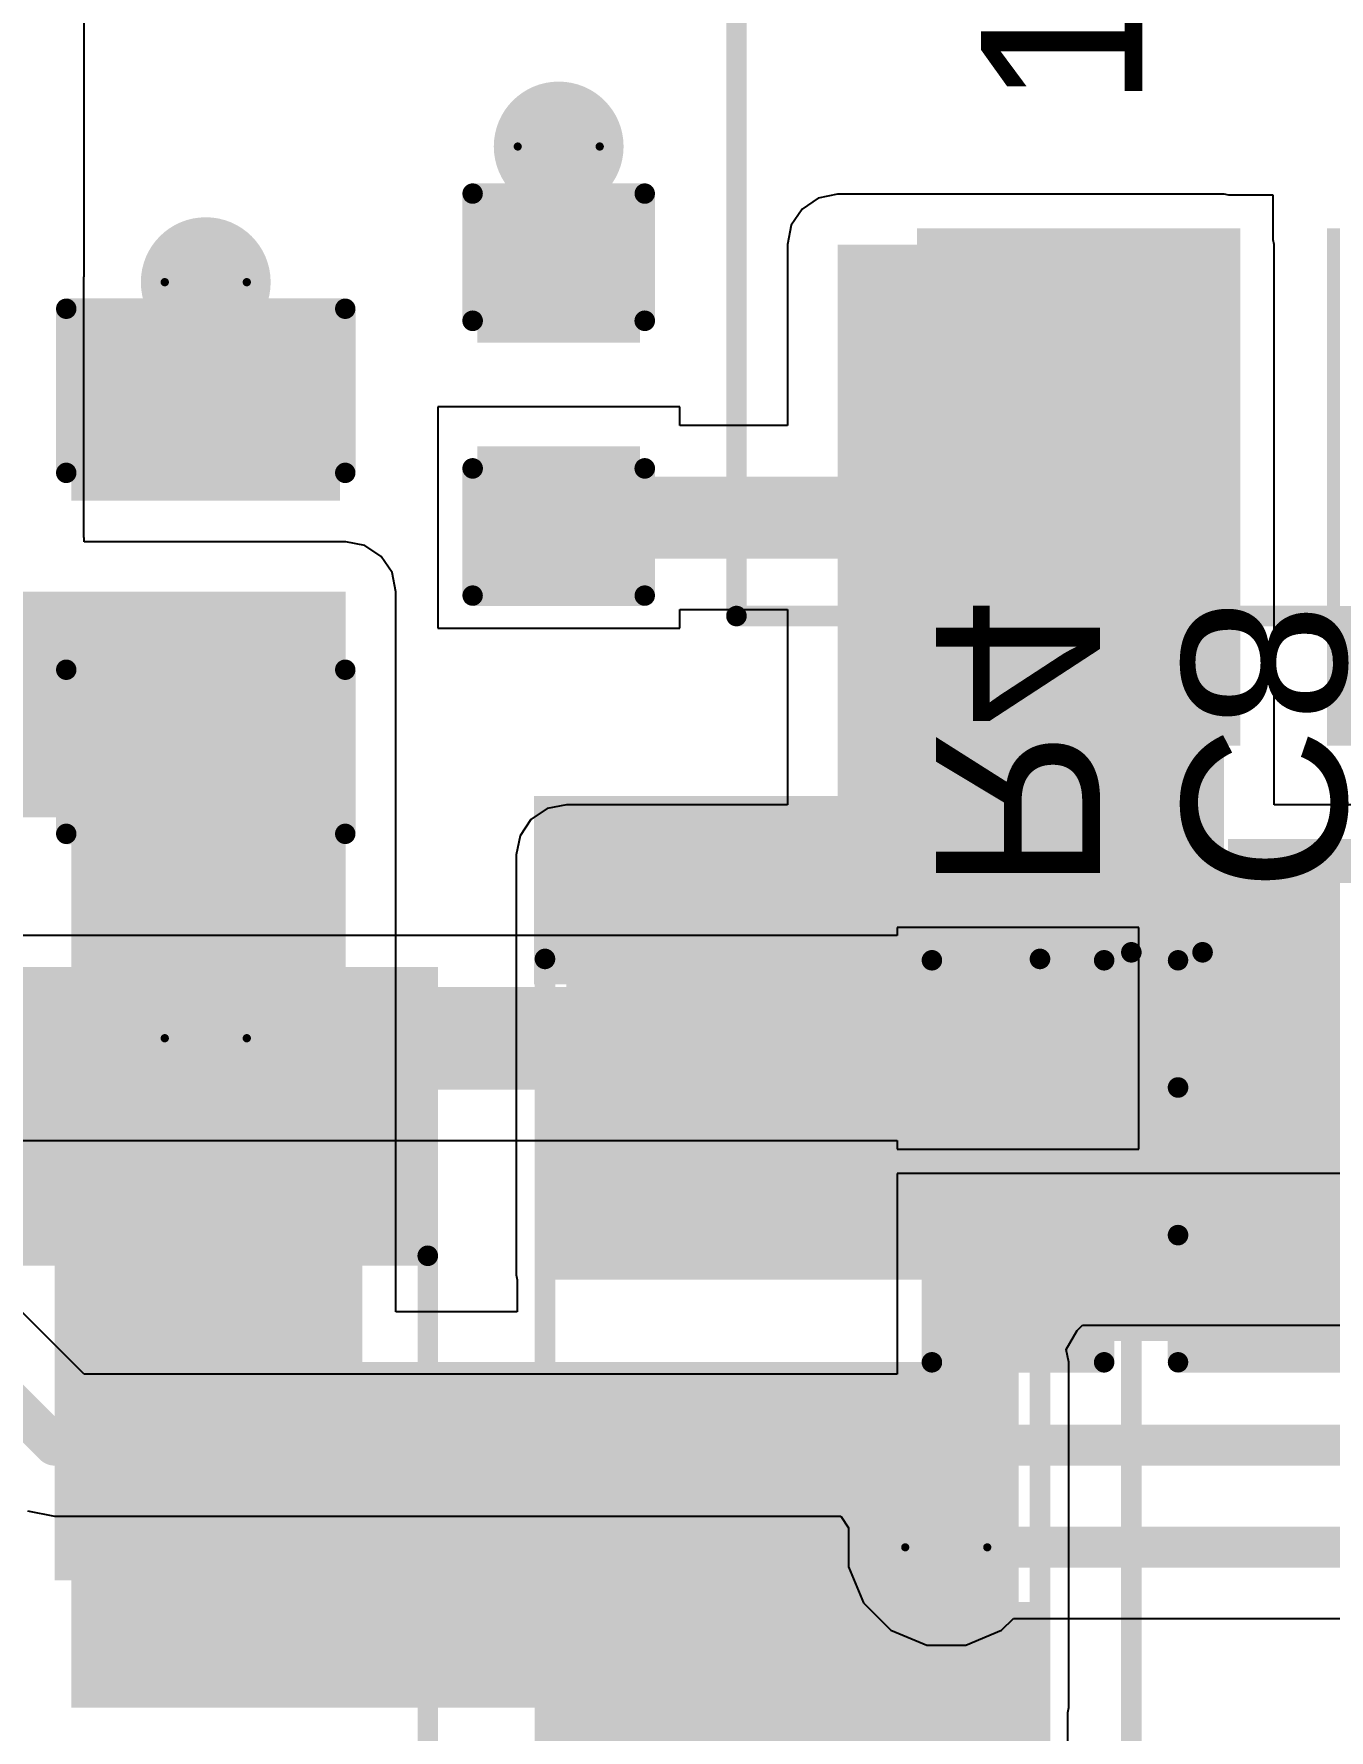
# Model space of a CAD drawing. Header units: inches. Extents: x -46 to 312, y 0 to 111.
# Drawn here: x -15.24 to -7.22, y 9.54 to 20.04 of the extents above; entities that cross this region are included whole.
import ezdxf

# ---------------------------------------------------------------- set-up
doc = ezdxf.new("R2010")
doc.units = ezdxf.units.IN
for name, color, linetype in [('Bottom Layer', 5, 'Continuous'), ('Bottom Overlay', 54, 'Continuous'), ('Bottom Paste', 16, 'Continuous'), ('Bottom Solder', 6, 'Continuous'), ('Drill Drawing', 1, 'Continuous'), ('Top Layer', 1, 'Continuous'), ('Top Overlay', 2, 'Continuous'), ('Top Paste', 8, 'Continuous'), ('Top Solder', 216, 'Continuous'), ('Via Holes', 16, 'Continuous')]:
    doc.layers.add(name, color=color, linetype=linetype)
doc.styles.add('Arial', font='', dxfattribs={"height": 0.2})
doc.styles.get('Arial').set_extended_font_data('Arial')

# ---------------------------------------------------------------- blocks, each defined once
blk = doc.blocks.new('HC_12_M______SMD_6')
at = {"layer": 'Top Layer'}
blk.add_hatch(color=1, dxfattribs=at).paths.add_polyline_path([(-14.873, 6.906), (-11.873, 6.906), (-11.873, 5.106), (-14.873, 5.106)])
at = {"layer": 'Top Paste'}
blk.add_hatch(color=8, dxfattribs=at).paths.add_polyline_path([(-14.873, 6.906), (-11.873, 6.906), (-11.873, 5.106), (-14.873, 5.106)])
at = {"layer": 'Top Solder'}
for points in [[(-14.975, 7.008), (-11.772, 7.008), (-11.772, 5.005), (-14.975, 5.005)], [(-14.975, 4.468), (-11.772, 4.468), (-11.772, 2.465), (-14.975, 2.465)]]:
    blk.add_hatch(color=216, dxfattribs=at).paths.add_polyline_path(points)
at = {"layer": 'Top Overlay'}
for points in [[(-14.173, 8.126, 0.127, 0.127, 0), (-14.173, -6.274, 0.127, 0.127, 0)], [(-14.173, 8.126, 0.127, 0.127, 0), (13.627, 8.126, 0.127, 0.127, 0)]]:
    blk.add_lwpolyline(points, format="xyseb", dxfattribs=at)
blk.add_lwpolyline([(-14.205, 8.126, 0.0635, 0.0635, 1), (-14.141, 8.126, 0.0635, 0.0635, 1)], format="xyseb", close=True, dxfattribs=at)
blk.add_lwpolyline([(-14.205, 8.126, 0.0635, 0.0635, 1), (-14.141, 8.126, 0.0635, 0.0635, 1)], format="xyseb", close=True, dxfattribs=at)
at = {"layer": 'Top Overlay', "style": 'Arial'}
blk.add_text('1', height=1, dxfattribs=at).set_placement((-11.028, 5.612))
blk = doc.blocks.new('CASE_D_10')
at = {"layer": 'Top Layer'}
for points in [[(-4.25, 1.45), (-1.85, 1.45), (-1.85, -1.45), (-4.25, -1.45)], [(1.85, 1.45), (4.25, 1.45), (4.25, -1.45), (1.85, -1.45)]]:
    blk.add_hatch(color=1, dxfattribs=at).paths.add_polyline_path(points)
at = {"layer": 'Top Paste'}
for points in [[(-4.25, 1.45), (-1.85, 1.45), (-1.85, -1.45), (-4.25, -1.45)], [(1.85, 1.45), (4.25, 1.45), (4.25, -1.45), (1.85, -1.45)]]:
    blk.add_hatch(color=8, dxfattribs=at).paths.add_polyline_path(points)
at = {"layer": 'Top Solder'}
for points in [[(-4.352, 1.552), (-1.748, 1.552), (-1.748, -1.552), (-4.352, -1.552)], [(1.748, 1.552), (4.352, 1.552), (4.352, -1.552), (1.748, -1.552)]]:
    blk.add_hatch(color=216, dxfattribs=at).paths.add_polyline_path(points)
at = {"layer": 'Top Overlay'}
for points in [[(-4.293, 1.651, 0.127, 0.127, 0), (-4.293, 2.388, 0.127, 0.127, 0)], [(3.65, 2.15, 0.127, 0.127, 0), (-3.65, 2.15, 0.127, 0.127, 0)], [(-3.65, 1.709, 0.127, 0.127, 0), (-3.65, 2.15, 0.127, 0.127, 0)], [(3.65, 1.709, 0.127, 0.127, 0), (3.65, 2.15, 0.127, 0.127, 0)], [(-3.861, 2.007, 0.127, 0.127, 0), (-4.699, 2.007, 0.127, 0.127, 0)], [(-3.65, -2.15, 0.127, 0.127, 0), (-3.65, -1.709, 0.127, 0.127, 0)], [(3.65, -2.15, 0.127, 0.127, 0), (3.65, -1.709, 0.127, 0.127, 0)], [(3.65, -2.15, 0.127, 0.127, 0), (-3.65, -2.15, 0.127, 0.127, 0)]]:
    blk.add_lwpolyline(points, format="xyseb", dxfattribs=at)
for points in [[(-4.324, 2.388, 0.0635, 0.0635, 1), (-4.261, 2.388, 0.0635, 0.0635, 1)], [(-3.682, 2.15, 0.0635, 0.0635, 1), (-3.618, 2.15, 0.0635, 0.0635, 1)], [(-3.682, 2.15, 0.0635, 0.0635, 1), (-3.618, 2.15, 0.0635, 0.0635, 1)], [(3.618, 2.15, 0.0635, 0.0635, 1), (3.682, 2.15, 0.0635, 0.0635, 1)], [(3.618, 2.15, 0.0635, 0.0635, 1), (3.682, 2.15, 0.0635, 0.0635, 1)], [(-4.731, 2.007, 0.0635, 0.0635, 1), (-4.667, 2.007, 0.0635, 0.0635, 1)], [(-3.893, 2.007, 0.0635, 0.0635, 1), (-3.829, 2.007, 0.0635, 0.0635, 1)], [(-4.324, 1.651, 0.0635, 0.0635, 1), (-4.261, 1.651, 0.0635, 0.0635, 1)], [(-3.682, 1.709, 0.0635, 0.0635, 1), (-3.618, 1.709, 0.0635, 0.0635, 1)], [(3.618, 1.709, 0.0635, 0.0635, 1), (3.682, 1.709, 0.0635, 0.0635, 1)], [(-3.682, -1.709, 0.0635, 0.0635, 1), (-3.618, -1.709, 0.0635, 0.0635, 1)], [(3.618, -1.709, 0.0635, 0.0635, 1), (3.682, -1.709, 0.0635, 0.0635, 1)], [(-3.682, -2.15, 0.0635, 0.0635, 1), (-3.618, -2.15, 0.0635, 0.0635, 1)], [(-3.682, -2.15, 0.0635, 0.0635, 1), (-3.618, -2.15, 0.0635, 0.0635, 1)], [(3.618, -2.15, 0.0635, 0.0635, 1), (3.682, -2.15, 0.0635, 0.0635, 1)], [(3.618, -2.15, 0.0635, 0.0635, 1), (3.682, -2.15, 0.0635, 0.0635, 1)]]:
    blk.add_lwpolyline(points, format="xyseb", close=True, dxfattribs=at)
blk = doc.blocks.new('SMA_DO_214AC__48')
at = {"layer": 'Top Layer'}
for points in [[(-2.7, 1.4), (-1.1, 1.4), (-1.1, -1.4), (-2.7, -1.4)], [(1.1, 1.4), (2.7, 1.4), (2.7, -1.4), (1.1, -1.4)]]:
    blk.add_hatch(color=1, dxfattribs=at).paths.add_polyline_path(points)
at = {"layer": 'Top Overlay'}
blk.add_hatch(color=2, dxfattribs=at).paths.add_polyline_path([(-3.992, -1.6), (-2.825, -1.6), (-2.825, 1.6), (-3.992, 1.6)])
at = {"layer": 'Top Paste'}
for points in [[(-2.7, 1.4), (-1.1, 1.4), (-1.1, -1.4), (-2.7, -1.4)], [(1.1, 1.4), (2.7, 1.4), (2.7, -1.4), (1.1, -1.4)]]:
    blk.add_hatch(color=8, dxfattribs=at).paths.add_polyline_path(points)
at = {"layer": 'Top Solder'}
for points in [[(-2.802, 1.502), (-0.998, 1.502), (-0.998, -1.502), (-2.802, -1.502)], [(0.998, 1.502), (2.802, 1.502), (2.802, -1.502), (0.998, -1.502)]]:
    blk.add_hatch(color=216, dxfattribs=at).paths.add_polyline_path(points)
at = {"layer": 'Top Overlay'}
for points in [[(2.842, 1.533, 0.127, 0.127, 0), (-2.983, 1.533, 0.127, 0.127, 0)], [(2.842, 1.183, 0.127, 0.127, 0), (2.842, 1.533, 0.127, 0.127, 0)], [(2.842, -1.533, 0.127, 0.127, 0), (2.842, -1.183, 0.127, 0.127, 0)], [(2.842, -1.533, 0.127, 0.127, 0), (-2.983, -1.533, 0.127, 0.127, 0)]]:
    blk.add_lwpolyline(points, format="xyseb", dxfattribs=at)
for points in [[(-3.015, 1.533, 0.0635, 0.0635, 1), (-2.951, 1.533, 0.0635, 0.0635, 1)], [(2.811, 1.533, 0.0635, 0.0635, 1), (2.874, 1.533, 0.0635, 0.0635, 1)], [(2.811, 1.533, 0.0635, 0.0635, 1), (2.874, 1.533, 0.0635, 0.0635, 1)], [(2.811, 1.183, 0.0635, 0.0635, 1), (2.874, 1.183, 0.0635, 0.0635, 1)], [(2.811, -1.183, 0.0635, 0.0635, 1), (2.874, -1.183, 0.0635, 0.0635, 1)], [(-3.015, -1.533, 0.0635, 0.0635, 1), (-2.951, -1.533, 0.0635, 0.0635, 1)], [(2.811, -1.533, 0.0635, 0.0635, 1), (2.874, -1.533, 0.0635, 0.0635, 1)], [(2.811, -1.533, 0.0635, 0.0635, 1), (2.874, -1.533, 0.0635, 0.0635, 1)]]:
    blk.add_lwpolyline(points, format="xyseb", close=True, dxfattribs=at)
blk = doc.blocks.new('SMA_50')
at = {"layer": 'Top Layer'}
for points in [[(-3.25, 0.85), (-0.75, 0.85), (-0.75, -0.85), (-3.25, -0.85)], [(0.75, 0.85), (3.25, 0.85), (3.25, -0.85), (0.75, -0.85)]]:
    blk.add_hatch(color=1, dxfattribs=at).paths.add_polyline_path(points)
at = {"layer": 'Top Overlay'}
for points in [[(-4.445, -1.422), (-3.278, -1.422), (-3.278, 1.422), (-4.445, 1.422)], [(-3.3, 0.924), (-2.596, 0.924), (-2.596, 1.422), (-3.3, 1.422)], [(-3.3, -1.422), (-2.596, -1.422), (-2.596, -0.924), (-3.3, -0.924)]]:
    blk.add_hatch(color=2, dxfattribs=at).paths.add_polyline_path(points)
at = {"layer": 'Top Paste'}
for points in [[(-3.25, 0.85), (-0.75, 0.85), (-0.75, -0.85), (-3.25, -0.85)], [(0.75, 0.85), (3.25, 0.85), (3.25, -0.85), (0.75, -0.85)]]:
    blk.add_hatch(color=8, dxfattribs=at).paths.add_polyline_path(points)
at = {"layer": 'Top Solder'}
for points in [[(-3.352, 0.952), (-0.648, 0.952), (-0.648, -0.952), (-3.352, -0.952)], [(0.648, 0.952), (3.352, 0.952), (3.352, -0.952), (0.648, -0.952)]]:
    blk.add_hatch(color=216, dxfattribs=at).paths.add_polyline_path(points)
at = {"layer": 'Top Overlay'}
for points in [[(2.061, 1.358, 0.127, 0.127, 0), (-2.658, 1.358, 0.127, 0.127, 0)], [(2.061, 1.012, 0.127, 0.127, 0), (2.061, 1.358, 0.127, 0.127, 0)], [(2.061, -1.358, 0.127, 0.127, 0), (2.061, -1.012, 0.127, 0.127, 0)], [(2.061, -1.358, 0.127, 0.127, 0), (-2.658, -1.358, 0.127, 0.127, 0)]]:
    blk.add_lwpolyline(points, format="xyseb", dxfattribs=at)
for points in [[(-2.69, 1.358, 0.0635, 0.0635, 1), (-2.626, 1.358, 0.0635, 0.0635, 1)], [(2.029, 1.358, 0.0635, 0.0635, 1), (2.093, 1.358, 0.0635, 0.0635, 1)], [(2.029, 1.358, 0.0635, 0.0635, 1), (2.093, 1.358, 0.0635, 0.0635, 1)], [(2.029, 1.012, 0.0635, 0.0635, 1), (2.093, 1.012, 0.0635, 0.0635, 1)], [(2.029, -1.012, 0.0635, 0.0635, 1), (2.093, -1.012, 0.0635, 0.0635, 1)], [(-2.69, -1.358, 0.0635, 0.0635, 1), (-2.626, -1.358, 0.0635, 0.0635, 1)], [(2.029, -1.358, 0.0635, 0.0635, 1), (2.093, -1.358, 0.0635, 0.0635, 1)], [(2.029, -1.358, 0.0635, 0.0635, 1), (2.093, -1.358, 0.0635, 0.0635, 1)]]:
    blk.add_lwpolyline(points, format="xyseb", close=True, dxfattribs=at)
blk = doc.blocks.new('C___0805_68')
at = {"layer": 'Top Layer'}
for points in [[(-1.524, 0.762), (-0.508, 0.762), (-0.508, -0.762), (-1.524, -0.762)], [(0.508, 0.762), (1.524, 0.762), (1.524, -0.762), (0.508, -0.762)]]:
    blk.add_hatch(color=1, dxfattribs=at).paths.add_polyline_path(points)
at = {"layer": 'Top Paste'}
for points in [[(-1.524, 0.762), (-0.508, 0.762), (-0.508, -0.762), (-1.524, -0.762)], [(0.508, 0.762), (1.524, 0.762), (1.524, -0.762), (0.508, -0.762)]]:
    blk.add_hatch(color=8, dxfattribs=at).paths.add_polyline_path(points)
at = {"layer": 'Top Solder'}
for points in [[(-1.594, 0.832), (-0.438, 0.832), (-0.438, -0.832), (-1.594, -0.832)], [(0.438, 0.832), (1.594, 0.832), (1.594, -0.832), (0.438, -0.832)]]:
    blk.add_hatch(color=216, dxfattribs=at).paths.add_polyline_path(points)
at = {"layer": 'Top Overlay'}
for points in [[(-0.61, 0.864, 0.127, 0.127, 0), (-1.626, 0.864, 0.127, 0.127, 0)], [(-1.626, -0.864, 0.127, 0.127, 0), (-1.626, 0.864, 0.127, 0.127, 0)], [(1.626, 0.864, 0.127, 0.127, 0), (0.61, 0.864, 0.127, 0.127, 0)], [(1.626, -0.864, 0.127, 0.127, 0), (1.626, 0.864, 0.127, 0.127, 0)], [(-0.61, -0.864, 0.127, 0.127, 0), (-1.626, -0.864, 0.127, 0.127, 0)], [(1.626, -0.864, 0.127, 0.127, 0), (0.61, -0.864, 0.127, 0.127, 0)]]:
    blk.add_lwpolyline(points, format="xyseb", dxfattribs=at)
for points in [[(-1.657, 0.864, 0.0635, 0.0635, 1), (-1.594, 0.864, 0.0635, 0.0635, 1)], [(-1.657, 0.864, 0.0635, 0.0635, 1), (-1.594, 0.864, 0.0635, 0.0635, 1)], [(-0.641, 0.864, 0.0635, 0.0635, 1), (-0.578, 0.864, 0.0635, 0.0635, 1)], [(0.578, 0.864, 0.0635, 0.0635, 1), (0.641, 0.864, 0.0635, 0.0635, 1)], [(1.594, 0.864, 0.0635, 0.0635, 1), (1.657, 0.864, 0.0635, 0.0635, 1)], [(1.594, 0.864, 0.0635, 0.0635, 1), (1.657, 0.864, 0.0635, 0.0635, 1)], [(-1.657, -0.864, 0.0635, 0.0635, 1), (-1.594, -0.864, 0.0635, 0.0635, 1)], [(-1.657, -0.864, 0.0635, 0.0635, 1), (-1.594, -0.864, 0.0635, 0.0635, 1)], [(-0.641, -0.864, 0.0635, 0.0635, 1), (-0.578, -0.864, 0.0635, 0.0635, 1)], [(0.578, -0.864, 0.0635, 0.0635, 1), (0.641, -0.864, 0.0635, 0.0635, 1)], [(1.594, -0.864, 0.0635, 0.0635, 1), (1.657, -0.864, 0.0635, 0.0635, 1)], [(1.594, -0.864, 0.0635, 0.0635, 1), (1.657, -0.864, 0.0635, 0.0635, 1)]]:
    blk.add_lwpolyline(points, format="xyseb", close=True, dxfattribs=at)
blk = doc.blocks.new('RES_0603_B_79')
at = {"layer": 'Bottom Layer'}
for points in [[(-1.143, -0.4445), (-1.143, 0.4445), (-0.381, 0.4445), (-0.381, -0.4445)], [(0.381, -0.4445), (0.381, 0.4445), (1.143, 0.4445), (1.143, -0.4445)]]:
    blk.add_hatch(color=5, dxfattribs=at).paths.add_polyline_path(points)
at = {"layer": 'Bottom Paste'}
for points in [[(-1.143, -0.4445), (-1.143, 0.4445), (-0.381, 0.4445), (-0.381, -0.4445)], [(0.381, -0.4445), (0.381, 0.4445), (1.143, 0.4445), (1.143, -0.4445)]]:
    blk.add_hatch(color=16, dxfattribs=at).paths.add_polyline_path(points)
at = {"layer": 'Bottom Solder'}
for points in [[(-1.2446, -0.5461), (-1.2446, 0.5461), (-0.2794, 0.5461), (-0.2794, -0.5461)], [(0.2794, -0.5461), (0.2794, 0.5461), (1.2446, 0.5461), (1.2446, -0.5461)]]:
    blk.add_hatch(color=6, dxfattribs=at).paths.add_polyline_path(points)
at = {"layer": 'Bottom Overlay'}
for points in [[(-1.2446, -0.5334, 0.127, 0.127, 0), (-1.2446, 0.5334, 0.127, 0.127, 0)], [(1.2446, 0.5334, 0.127, 0.127, 0), (-1.2446, 0.5334, 0.127, 0.127, 0)], [(1.2446, -0.5334, 0.127, 0.127, 0), (1.2446, 0.5334, 0.127, 0.127, 0)], [(1.2446, -0.5334, 0.127, 0.127, 0), (-1.2446, -0.5334, 0.127, 0.127, 0)]]:
    blk.add_lwpolyline(points, format="xyseb", dxfattribs=at)
for points in [[(-1.27635, 0.5334, 0.0635, 0.0635, 1), (-1.21285, 0.5334, 0.0635, 0.0635, 1)], [(-1.27635, 0.5334, 0.0635, 0.0635, 1), (-1.21285, 0.5334, 0.0635, 0.0635, 1)], [(1.21285, 0.5334, 0.0635, 0.0635, 1), (1.27635, 0.5334, 0.0635, 0.0635, 1)], [(1.21285, 0.5334, 0.0635, 0.0635, 1), (1.27635, 0.5334, 0.0635, 0.0635, 1)], [(-1.27635, -0.5334, 0.0635, 0.0635, 1), (-1.21285, -0.5334, 0.0635, 0.0635, 1)], [(-1.27635, -0.5334, 0.0635, 0.0635, 1), (-1.21285, -0.5334, 0.0635, 0.0635, 1)], [(1.21285, -0.5334, 0.0635, 0.0635, 1), (1.27635, -0.5334, 0.0635, 0.0635, 1)], [(1.21285, -0.5334, 0.0635, 0.0635, 1), (1.27635, -0.5334, 0.0635, 0.0635, 1)]]:
    blk.add_lwpolyline(points, format="xyseb", close=True, dxfattribs=at)
blk = doc.blocks.new('C__0603_B_86')
at = {"layer": 'Bottom Layer'}
for points in [[(-1.143, -0.445), (-1.143, 0.445), (-0.381, 0.445), (-0.381, -0.445)], [(0.381, -0.445), (0.381, 0.445), (1.143, 0.445), (1.143, -0.445)]]:
    blk.add_hatch(color=5, dxfattribs=at).paths.add_polyline_path(points)
at = {"layer": 'Bottom Paste'}
for points in [[(-1.143, -0.445), (-1.143, 0.445), (-0.381, 0.445), (-0.381, -0.445)], [(0.381, -0.445), (0.381, 0.445), (1.143, 0.445), (1.143, -0.445)]]:
    blk.add_hatch(color=16, dxfattribs=at).paths.add_polyline_path(points)
at = {"layer": 'Bottom Solder'}
for points in [[(-1.203, -0.504), (-1.203, 0.504), (-0.321, 0.504), (-0.321, -0.504)], [(0.321, -0.504), (0.321, 0.504), (1.203, 0.504), (1.203, -0.504)]]:
    blk.add_hatch(color=6, dxfattribs=at).paths.add_polyline_path(points)
at = {"layer": 'Bottom Overlay'}
for points in [[(-1.245, 0.533, 0.127, 0.127, 0), (-0.457, 0.533, 0.127, 0.127, 0)], [(-1.245, 0.533, 0.127, 0.127, 0), (-1.245, -0.533, 0.127, 0.127, 0)], [(0.457, 0.533, 0.127, 0.127, 0), (1.245, 0.533, 0.127, 0.127, 0)], [(1.245, 0.533, 0.127, 0.127, 0), (1.245, -0.533, 0.127, 0.127, 0)], [(-1.245, -0.533, 0.127, 0.127, 0), (-0.457, -0.533, 0.127, 0.127, 0)], [(0.457, -0.533, 0.127, 0.127, 0), (1.245, -0.533, 0.127, 0.127, 0)]]:
    blk.add_lwpolyline(points, format="xyseb", dxfattribs=at)
for points in [[(-1.276, 0.533, 0.0635, 0.0635, 1), (-1.213, 0.533, 0.0635, 0.0635, 1)], [(-1.276, 0.533, 0.0635, 0.0635, 1), (-1.213, 0.533, 0.0635, 0.0635, 1)], [(-0.489, 0.533, 0.0635, 0.0635, 1), (-0.425, 0.533, 0.0635, 0.0635, 1)], [(0.425, 0.533, 0.0635, 0.0635, 1), (0.489, 0.533, 0.0635, 0.0635, 1)], [(1.213, 0.533, 0.0635, 0.0635, 1), (1.276, 0.533, 0.0635, 0.0635, 1)], [(1.213, 0.533, 0.0635, 0.0635, 1), (1.276, 0.533, 0.0635, 0.0635, 1)], [(-1.276, -0.533, 0.0635, 0.0635, 1), (-1.213, -0.533, 0.0635, 0.0635, 1)], [(-1.276, -0.533, 0.0635, 0.0635, 1), (-1.213, -0.533, 0.0635, 0.0635, 1)], [(-0.489, -0.533, 0.0635, 0.0635, 1), (-0.425, -0.533, 0.0635, 0.0635, 1)], [(0.425, -0.533, 0.0635, 0.0635, 1), (0.489, -0.533, 0.0635, 0.0635, 1)], [(1.213, -0.533, 0.0635, 0.0635, 1), (1.276, -0.533, 0.0635, 0.0635, 1)], [(1.213, -0.533, 0.0635, 0.0635, 1), (1.276, -0.533, 0.0635, 0.0635, 1)]]:
    blk.add_lwpolyline(points, format="xyseb", close=True, dxfattribs=at)
blk = doc.blocks.new('C__0603_93')
at = {"layer": 'Top Layer'}
for points in [[(-0.381, 0.445), (-0.381, -0.445), (-1.143, -0.445), (-1.143, 0.445)], [(1.143, 0.445), (1.143, -0.445), (0.381, -0.445), (0.381, 0.445)]]:
    blk.add_hatch(color=1, dxfattribs=at).paths.add_polyline_path(points)
at = {"layer": 'Top Paste'}
for points in [[(-0.381, 0.445), (-0.381, -0.445), (-1.143, -0.445), (-1.143, 0.445)], [(1.143, 0.445), (1.143, -0.445), (0.381, -0.445), (0.381, 0.445)]]:
    blk.add_hatch(color=8, dxfattribs=at).paths.add_polyline_path(points)
at = {"layer": 'Top Solder'}
for points in [[(-0.321, 0.504), (-0.321, -0.504), (-1.203, -0.504), (-1.203, 0.504)], [(1.203, 0.504), (1.203, -0.504), (0.321, -0.504), (0.321, 0.504)]]:
    blk.add_hatch(color=216, dxfattribs=at).paths.add_polyline_path(points)
at = {"layer": 'Top Overlay'}
for points in [[(-1.245, 0.533, 0.127, 0.127, 0), (-1.245, -0.533, 0.127, 0.127, 0)], [(-1.245, 0.533, 0.127, 0.127, 0), (-0.457, 0.533, 0.127, 0.127, 0)], [(0.457, 0.533, 0.127, 0.127, 0), (1.245, 0.533, 0.127, 0.127, 0)], [(1.245, 0.533, 0.127, 0.127, 0), (1.245, -0.533, 0.127, 0.127, 0)], [(-1.245, -0.533, 0.127, 0.127, 0), (-0.457, -0.533, 0.127, 0.127, 0)], [(0.457, -0.533, 0.127, 0.127, 0), (1.245, -0.533, 0.127, 0.127, 0)]]:
    blk.add_lwpolyline(points, format="xyseb", dxfattribs=at)
for points in [[(-1.276, 0.533, 0.0635, 0.0635, 1), (-1.213, 0.533, 0.0635, 0.0635, 1)], [(-1.276, 0.533, 0.0635, 0.0635, 1), (-1.213, 0.533, 0.0635, 0.0635, 1)], [(-0.489, 0.533, 0.0635, 0.0635, 1), (-0.425, 0.533, 0.0635, 0.0635, 1)], [(0.425, 0.533, 0.0635, 0.0635, 1), (0.489, 0.533, 0.0635, 0.0635, 1)], [(1.213, 0.533, 0.0635, 0.0635, 1), (1.276, 0.533, 0.0635, 0.0635, 1)], [(1.213, 0.533, 0.0635, 0.0635, 1), (1.276, 0.533, 0.0635, 0.0635, 1)], [(-1.276, -0.533, 0.0635, 0.0635, 1), (-1.213, -0.533, 0.0635, 0.0635, 1)], [(-1.276, -0.533, 0.0635, 0.0635, 1), (-1.213, -0.533, 0.0635, 0.0635, 1)], [(-0.489, -0.533, 0.0635, 0.0635, 1), (-0.425, -0.533, 0.0635, 0.0635, 1)], [(0.425, -0.533, 0.0635, 0.0635, 1), (0.489, -0.533, 0.0635, 0.0635, 1)], [(1.213, -0.533, 0.0635, 0.0635, 1), (1.276, -0.533, 0.0635, 0.0635, 1)], [(1.213, -0.533, 0.0635, 0.0635, 1), (1.276, -0.533, 0.0635, 0.0635, 1)]]:
    blk.add_lwpolyline(points, format="xyseb", close=True, dxfattribs=at)

msp = doc.modelspace()

# ---------------------------------------------------------------- hatches: boundary and pattern name
at = {"layer": 'Bottom Layer'}
h = msp.add_hatch(color=5, dxfattribs=at)
edge = h.paths.add_edge_path()
edge.add_arc((-11.989, 19.341), 0.3, 0, 360)
h = msp.add_hatch(color=5, dxfattribs=at)
edge = h.paths.add_edge_path()
edge.add_arc((-14.175, 18.501), 0.3, 0, 360)
h = msp.add_hatch(color=5, dxfattribs=at)
edge = h.paths.add_edge_path()
edge.add_arc((-14.175, 13.82), 0.3, 0, 360)
msp.add_hatch(color=5, dxfattribs=at).paths.add_polyline_path([(-1.527, 12.646), (-9.144, 12.646), (-9.144, 11.946), (-1.527, 11.946)])
h = msp.add_hatch(color=5, dxfattribs=at)
edge = h.paths.add_edge_path()
edge.add_arc((-9.588, 10.668), 0.3, 0, 360)
at = {"layer": 'Bottom Solder'}
h = msp.add_hatch(color=6, dxfattribs=at)
edge = h.paths.add_edge_path()
edge.add_arc((-11.989, 19.341), 0.402, 0, 360)
h = msp.add_hatch(color=6, dxfattribs=at)
edge = h.paths.add_edge_path()
edge.add_arc((-14.175, 18.501), 0.402, 0, 360)
h = msp.add_hatch(color=6, dxfattribs=at)
edge = h.paths.add_edge_path()
edge.add_arc((-14.175, 13.82), 0.402, 0, 360)
h = msp.add_hatch(color=6, dxfattribs=at)
edge = h.paths.add_edge_path()
edge.add_arc((-9.588, 10.668), 0.402, 0, 360)
at = {"layer": 'Top Layer'}
h = msp.add_hatch(color=1, dxfattribs=at)
edge = h.paths.add_edge_path()
edge.add_arc((-11.989, 19.341), 0.3, 0, 360)
h = msp.add_hatch(color=1, dxfattribs=at)
edge = h.paths.add_edge_path()
edge.add_arc((-14.175, 18.501), 0.3, 0, 360)
for points in [[(-10.262, 12.428), (-7.868, 12.428), (-7.868, 18.734), (-10.262, 18.734)], [(-17.09, 15.187), (-13.413, 15.187), (-13.413, 16.584), (-17.09, 16.584)], [(-15.008, 11.815), (-13.308, 11.815), (-13.308, 16.584), (-15.008, 16.584)], [(-11.941, 12.355), (4.743, 12.355), (4.743, 14.955), (-11.941, 14.955)], [(-15.008, 9.676), (-9.141, 9.676), (-9.141, 11.815), (-15.008, 11.815)]]:
    msp.add_hatch(color=1, dxfattribs=at).paths.add_polyline_path(points)
h = msp.add_hatch(color=1, dxfattribs=at)
edge = h.paths.add_edge_path()
edge.add_arc((-14.175, 13.82), 0.3, 0, 360)
h = msp.add_hatch(color=1, dxfattribs=at)
edge = h.paths.add_edge_path()
edge.add_arc((-9.588, 10.668), 0.3, 0, 360)
at = {"layer": 'Top Solder'}
h = msp.add_hatch(color=216, dxfattribs=at)
edge = h.paths.add_edge_path()
edge.add_arc((-11.989, 19.341), 0.402, 0, 360)
h = msp.add_hatch(color=216, dxfattribs=at)
edge = h.paths.add_edge_path()
edge.add_arc((-14.175, 18.501), 0.402, 0, 360)
h = msp.add_hatch(color=216, dxfattribs=at)
edge = h.paths.add_edge_path()
edge.add_arc((-14.175, 13.82), 0.402, 0, 360)
h = msp.add_hatch(color=216, dxfattribs=at)
edge = h.paths.add_edge_path()
edge.add_arc((-9.588, 10.668), 0.402, 0, 360)
at = {"layer": 'Via Holes'}
h = msp.add_hatch(color=7, dxfattribs=at)
edge = h.paths.add_edge_path()
edge.add_arc((-11.989, 19.341), 0.15, 0, 360)
h = msp.add_hatch(color=7, dxfattribs=at)
edge = h.paths.add_edge_path()
edge.add_arc((-14.175, 18.501), 0.15, 0, 360)
h = msp.add_hatch(color=7, dxfattribs=at)
edge = h.paths.add_edge_path()
edge.add_arc((-14.175, 13.82), 0.15, 0, 360)
h = msp.add_hatch(color=7, dxfattribs=at)
edge = h.paths.add_edge_path()
edge.add_arc((-9.588, 10.668), 0.15, 0, 360)

# ---------------------------------------------------------------- linework, layer by layer
at = {"layer": 'Bottom Layer'}
for p, q in [((-8.395, 14.506), (-9.893, 14.506)), ((-9.893, 14.506), (-9.893, 14.455)), ((-8.395, 13.134), (-8.395, 14.506)), ((-9.893, 14.455), (-15.421, 14.455)), ((-15.421, 13.186), (-9.893, 13.186)), ((-9.893, 13.186), (-9.893, 13.134)), ((-9.893, 13.134), (-8.395, 13.134)), ((-8.395, 12.982), (-9.893, 12.982)), ((-9.893, 12.982), (-9.893, 11.741)), ((-8.369, 12.982), (-8.395, 12.982)), ((-8.395, 12.982), (-8.395, 12.982)), ((-6.871, 12.982), (-8.369, 12.982)), ((-8.369, 12.982), (-8.369, 12.982)), ((-14.929, 11.741), (-15.421, 12.233)), ((-9.893, 11.741), (-14.929, 11.741)), ((-15.28, 10.894), (-15.112, 10.86)), ((-15.112, 10.86), (-10.241, 10.86)), ((-10.241, 10.86), (-10.193, 10.788)), ((-10.193, 10.788), (-10.193, 10.548)), ((-10.193, 10.548), (-10.101, 10.325)), ((-10.101, 10.325), (-9.931, 10.155)), ((-9.246, 10.155), (-9.173, 10.228)), ((-9.173, 10.228), (-2.353, 10.228)), ((-9.931, 10.155), (-9.709, 10.063)), ((-9.468, 10.063), (-9.246, 10.155)), ((-9.709, 10.063), (-9.468, 10.063))]:
    msp.add_line(p, q, dxfattribs=at)
for points in [[(-16.171, 13.82, 0.635, 0.635, 0), (-14.175, 13.82, 0.635, 0.635, 0)], [(-14.175, 13.82, 0.635, 0.635, 0), (-9.144, 13.82, 0.635, 0.635, 0)], [(-16.107, 12.296, 0.254, 0.254, 0), (-15.112, 11.301, 0.254, 0.254, 0)], [(-15.112, 11.301, 0.254, 0.254, 0), (2.722, 11.301, 0.254, 0.254, 0)], [(-9.588, 10.668, 0.254, 0.254, 0), (-2.171, 10.668, 0.254, 0.254, 0)]]:
    msp.add_lwpolyline(points, format="xyseb", dxfattribs=at)
for points in [[(-14.334, 13.82, 0.318, 0.318, 1), (-14.016, 13.82, 0.318, 0.318, 1)], [(-14.334, 13.82, 0.318, 0.318, 1), (-14.016, 13.82, 0.318, 0.318, 1)], [(-9.303, 13.82, 0.318, 0.318, 1), (-8.985, 13.82, 0.318, 0.318, 1)], [(-15.175, 11.301, 0.127, 0.127, 1), (-15.048, 11.301, 0.127, 0.127, 1)], [(-15.175, 11.301, 0.127, 0.127, 1), (-15.048, 11.301, 0.127, 0.127, 1)], [(-9.652, 10.668, 0.127, 0.127, 1), (-9.525, 10.668, 0.127, 0.127, 1)]]:
    msp.add_lwpolyline(points, format="xyseb", close=True, dxfattribs=at)
at = {"layer": 'Drill Drawing'}
for points in [[(-11.735, 19.341, 0.0508, 0.0508, 1), (-12.243, 19.341, 0.0508, 0.0508, 1)], [(-12.255, 19.341, 0.0254, 0.0254, 1), (-12.23, 19.341, 0.0254, 0.0254, 1)], [(-11.748, 19.341, 0.0254, 0.0254, 1), (-11.722, 19.341, 0.0254, 0.0254, 1)], [(-13.921, 18.501, 0.0508, 0.0508, 1), (-14.429, 18.501, 0.0508, 0.0508, 1)], [(-14.442, 18.501, 0.0254, 0.0254, 1), (-14.416, 18.501, 0.0254, 0.0254, 1)], [(-13.934, 18.501, 0.0254, 0.0254, 1), (-13.908, 18.501, 0.0254, 0.0254, 1)], [(-13.921, 13.82, 0.0508, 0.0508, 1), (-14.429, 13.82, 0.0508, 0.0508, 1)], [(-14.442, 13.82, 0.0254, 0.0254, 1), (-14.416, 13.82, 0.0254, 0.0254, 1)], [(-13.934, 13.82, 0.0254, 0.0254, 1), (-13.908, 13.82, 0.0254, 0.0254, 1)], [(-9.334, 10.668, 0.0508, 0.0508, 1), (-9.842, 10.668, 0.0508, 0.0508, 1)], [(-9.855, 10.668, 0.0254, 0.0254, 1), (-9.83, 10.668, 0.0254, 0.0254, 1)], [(-9.347, 10.668, 0.0254, 0.0254, 1), (-9.322, 10.668, 0.0254, 0.0254, 1)]]:
    msp.add_lwpolyline(points, format="xyseb", close=True, dxfattribs=at)
at = {"layer": 'Top Layer'}
for p, q in [((-14.929, 18.54), (-14.929, 35.376)), ((-10.381, 19.021), (-10.481, 18.954)), ((-10.262, 19.045), (-10.381, 19.021)), ((-7.868, 19.045), (-10.262, 19.045)), ((-7.838, 19.039), (-7.868, 19.045)), ((-7.563, 19.039), (-7.838, 19.039)), ((-7.563, 18.764), (-7.563, 19.039)), ((-10.481, 18.954), (-10.549, 18.853)), ((-10.549, 18.853), (-10.572, 18.734)), ((-10.572, 18.734), (-10.572, 17.613)), ((-7.557, 18.734), (-7.563, 18.764)), ((-7.557, 15.266), (-7.557, 18.734)), ((-14.931, 18.53), (-14.929, 18.54)), ((-14.931, 16.924), (-14.931, 18.53)), ((-11.239, 17.729), (-12.738, 17.729)), ((-12.738, 17.729), (-12.738, 16.358)), ((-11.239, 17.613), (-11.239, 17.729)), ((-10.572, 17.613), (-11.239, 17.613)), ((-14.929, 16.914), (-14.931, 16.924)), ((-14.929, 16.894), (-14.929, 16.914)), ((-13.308, 16.894), (-14.929, 16.894)), ((-13.189, 16.871), (-13.308, 16.894)), ((-13.088, 16.803), (-13.189, 16.871)), ((-13.021, 16.703), (-13.088, 16.803)), ((-12.997, 16.584), (-13.021, 16.703)), ((-12.997, 12.126), (-12.997, 16.584)), ((-11.239, 16.358), (-11.239, 16.474)), ((-11.239, 16.474), (-10.572, 16.474)), ((-10.572, 16.474), (-10.572, 15.266)), ((-12.738, 16.358), (-11.239, 16.358)), ((-12.06, 15.242), (-12.161, 15.175)), ((-11.941, 15.266), (-12.06, 15.242)), ((-10.572, 15.266), (-11.941, 15.266)), ((4.743, 15.266), (-7.557, 15.266)), ((-12.161, 15.175), (-12.228, 15.074)), ((-12.228, 15.074), (-12.252, 14.955)), ((-12.252, 14.955), (-12.252, 12.355)), ((-12.252, 12.355), (-12.246, 12.325)), ((-12.246, 12.325), (-12.246, 12.126)), ((-12.246, 12.126), (-12.997, 12.126)), ((-8.845, 11.892), (-8.777, 12.011)), ((-8.777, 12.011), (-8.744, 12.044)), ((-8.744, 12.044), (4.743, 12.044)), ((-8.83, 11.815), (-8.845, 11.892)), ((-8.83, 9.676), (-8.83, 11.815)), ((-8.836, 9.646), (-8.83, 9.676)), ((-8.836, 8.324), (-8.836, 9.646))]:
    msp.add_line(p, q, dxfattribs=at)
for points in [[(-11.989, 18.567, 0.635, 0.635, 0), (-11.989, 19.341, 0.635, 0.635, 0)], [(-14.175, 17.727, 0.635, 0.635, 0), (-14.175, 18.501, 0.635, 0.635, 0)], [(-9.458, 17.043, 0.254, 0.254, 0), (-8.768, 17.734, 0.254, 0.254, 0)], [(-11.989, 17.043, 0.508, 0.508, 0), (-9.458, 17.043, 0.508, 0.508, 0)]]:
    msp.add_lwpolyline(points, format="xyseb", dxfattribs=at)
for points in [[(-12.148, 19.341, 0.318, 0.318, 1), (-11.83, 19.341, 0.318, 0.318, 1)], [(-14.334, 18.501, 0.318, 0.318, 1), (-14.016, 18.501, 0.318, 0.318, 1)], [(-12.148, 18.567, 0.318, 0.318, 1), (-11.83, 18.567, 0.318, 0.318, 1)], [(-14.334, 17.727, 0.318, 0.318, 1), (-14.016, 17.727, 0.318, 0.318, 1)], [(-8.832, 17.734, 0.127, 0.127, 1), (-8.705, 17.734, 0.127, 0.127, 1)], [(-12.116, 17.043, 0.254, 0.254, 1), (-11.862, 17.043, 0.254, 0.254, 1)], [(-9.585, 17.043, 0.254, 0.254, 1), (-9.331, 17.043, 0.254, 0.254, 1)], [(-9.522, 17.043, 0.127, 0.127, 1), (-9.395, 17.043, 0.127, 0.127, 1)]]:
    msp.add_lwpolyline(points, format="xyseb", close=True, dxfattribs=at)

# ---------------------------------------------------------------- block references
for name, p, rotation in [('HC_12_M______SMD_6', (-2.762, 30.607), 90), ('C__0603_93', (-11.989, 17.805), 90), ('C___0805_68', (-14.175, 16.711), 270), ('CASE_D_10', (-6.292, 10.702), 270), ('SMA_DO_214AC__48', (-10.541, 11.328), 270), ('RES_0603_B_79', (-9.144, 13.058), 270), ('C__0603_B_86', (-7.62, 13.058), 90), ('SMA_50', (-14.158, 9.815), 270)]:
    msp.add_blockref(name, p, dxfattribs=dict(rotation=rotation))

# ---------------------------------------------------------------- texts
at = {"layer": 'Bottom Overlay', "style": 'Arial', "text_generation_flag": 2}
for s, p in [('R4', (-9.652, 14.726)), ('C8', (-8.128, 14.726))]:
    msp.add_text(s, height=1.016, rotation=270, dxfattribs=at).set_placement(p)

doc.saveas('drawing.dxf')
